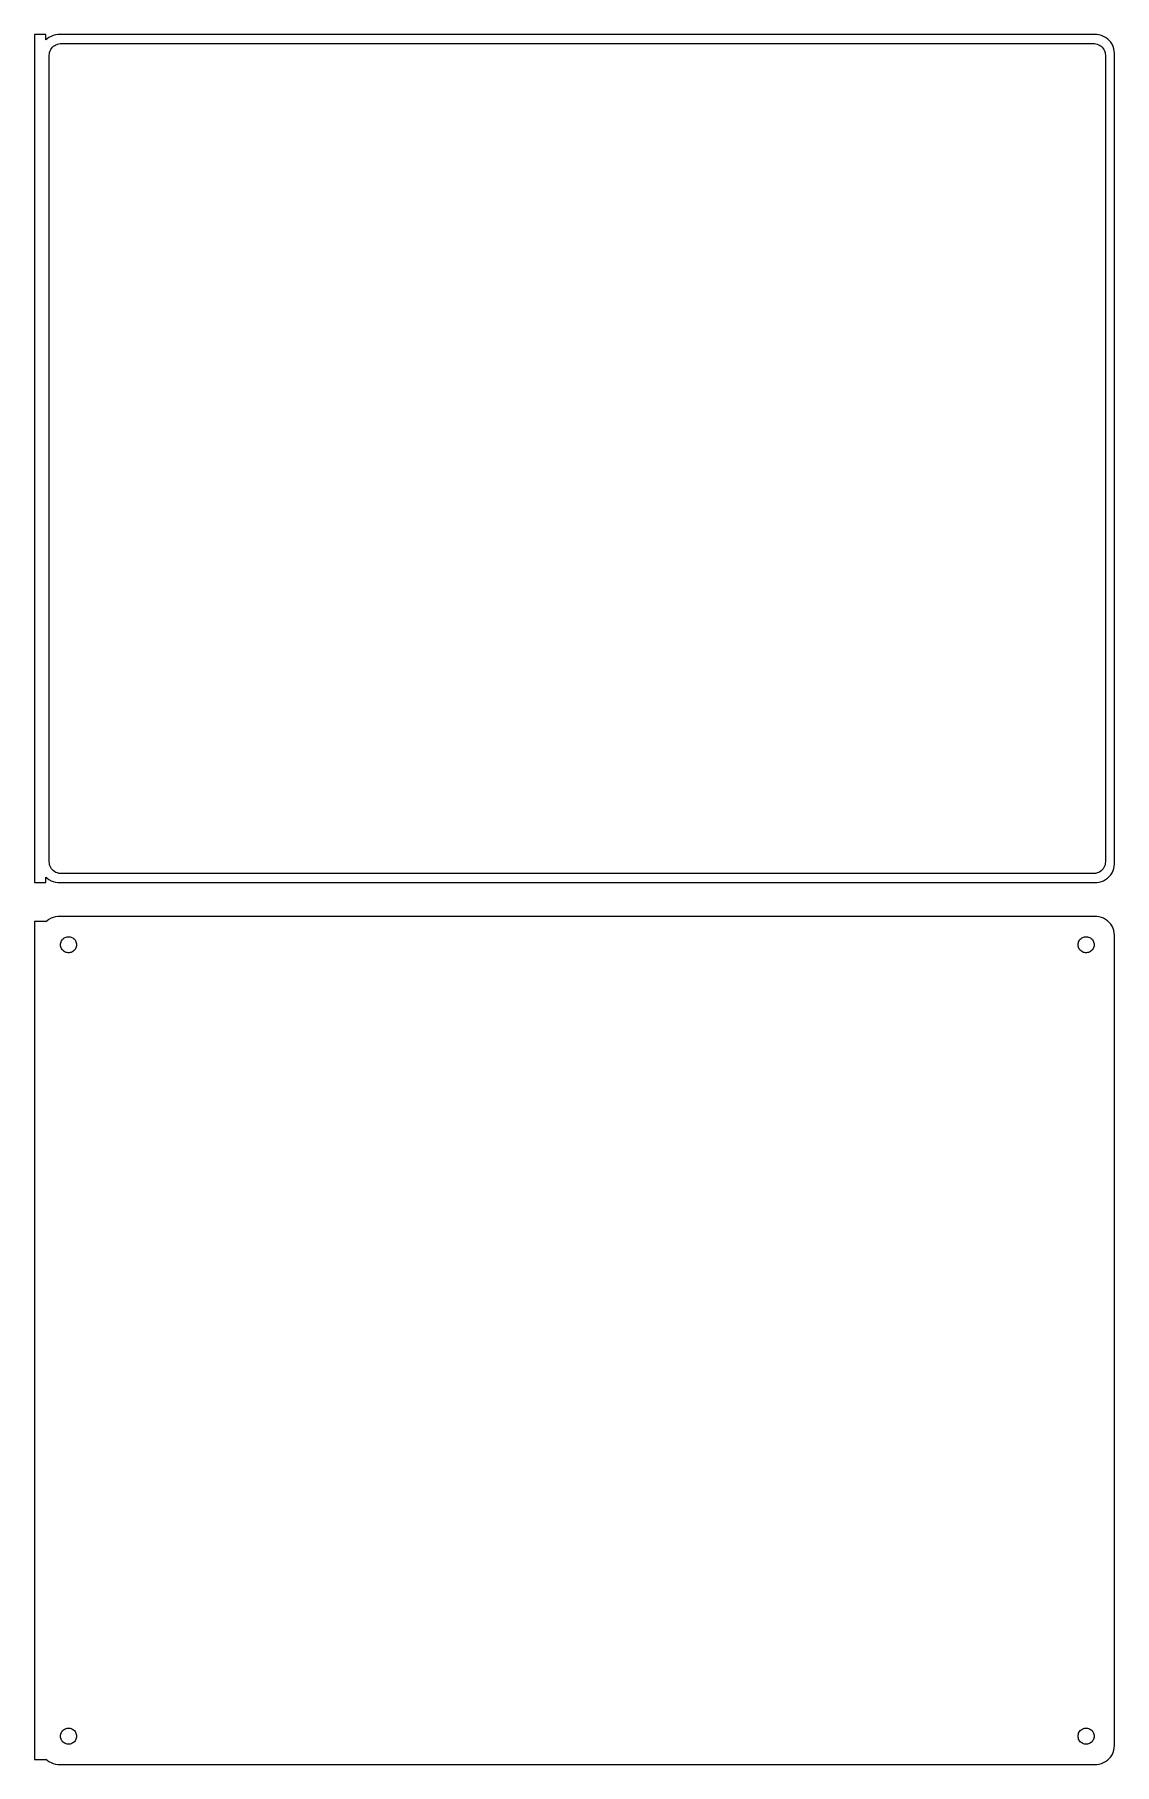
# Model space of a CAD drawing. Header units: metres. Extents: x -144 to 142, y 356 to 814.
import ezdxf

# ---------------------------------------------------------------- set-up
doc = ezdxf.new("R2010")
doc.units = ezdxf.units.M

msp = doc.modelspace()

# ---------------------------------------------------------------- linework, layer by layer
for p, q in [((-141, 814.479), (-144, 814.479)), ((-144, 814.479), (-144, 589.521)), ((-141, 813.059), (-141, 814.479)), ((-140.687, 813.353), (-141, 813.059)), ((-140.179, 813.722), (-140.687, 813.353)), ((-139.629, 814.024), (-140.179, 813.722)), ((-139.045, 814.255), (-139.629, 814.024)), ((-138.437, 814.411), (-139.045, 814.255)), ((-137.814, 814.49), (-138.437, 814.411)), ((137.814, 814.49), (-137.814, 814.49)), ((138.437, 814.411), (137.814, 814.49)), ((139.045, 814.255), (138.437, 814.411)), ((139.629, 814.024), (139.045, 814.255)), ((140.179, 813.722), (139.629, 814.024)), ((140.687, 813.353), (140.179, 813.722)), ((141.145, 812.923), (140.687, 813.353)), ((141.545, 812.439), (141.145, 812.923)), ((141.882, 811.909), (141.545, 812.439)), ((-140.113, 809), (-140.088, 809.39)), ((-140.113, 595), (-140.113, 809)), ((-140.088, 809.39), (-140.015, 809.774)), ((-140.015, 809.774), (-139.894, 810.146)), ((-139.894, 810.146), (-139.728, 810.5)), ((-139.728, 810.5), (-139.518, 810.83)), ((-139.518, 810.83), (-139.269, 811.131)), ((-139.269, 811.131), (-138.984, 811.399)), ((-138.984, 811.399), (-138.668, 811.628)), ((-138.668, 811.628), (-138.325, 811.817)), ((-138.325, 811.817), (-137.962, 811.961)), ((-137.962, 811.961), (-137.583, 812.058)), ((-137.583, 812.058), (-137.195, 812.107)), ((-137.195, 812.107), (137.195, 812.107)), ((137.195, 812.107), (137.583, 812.058)), ((137.583, 812.058), (137.962, 811.961)), ((137.962, 811.961), (138.325, 811.817)), ((138.325, 811.817), (138.668, 811.628)), ((138.668, 811.628), (138.984, 811.399)), ((138.984, 811.399), (139.269, 811.131)), ((139.269, 811.131), (139.518, 810.83)), ((139.518, 810.83), (139.728, 810.5)), ((139.728, 810.5), (139.894, 810.146)), ((139.894, 810.146), (140.015, 809.774)), ((140.015, 809.774), (140.088, 809.39)), ((140.088, 809.39), (140.113, 809)), ((140.113, 809), (140.113, 595)), ((142.149, 811.341), (141.882, 811.909)), ((142.343, 810.743), (142.149, 811.341)), ((142.461, 810.127), (142.343, 810.743)), ((142.5, 809.5), (142.461, 810.127)), ((142.5, 594.5), (142.5, 809.5)), ((-140.088, 594.61), (-140.113, 595)), ((-140.015, 594.226), (-140.088, 594.61)), ((-139.894, 593.854), (-140.015, 594.226)), ((-139.728, 593.5), (-139.894, 593.854)), ((-139.518, 593.17), (-139.728, 593.5)), ((-139.269, 592.869), (-139.518, 593.17)), ((-138.984, 592.601), (-139.269, 592.869)), ((-138.668, 592.372), (-138.984, 592.601)), ((-138.325, 592.183), (-138.668, 592.372)), ((-137.962, 592.039), (-138.325, 592.183)), ((138.325, 592.183), (137.962, 592.039)), ((138.668, 592.372), (138.325, 592.183)), ((138.984, 592.601), (138.668, 592.372)), ((139.269, 592.869), (138.984, 592.601)), ((139.518, 593.17), (139.269, 592.869)), ((139.728, 593.5), (139.518, 593.17)), ((139.894, 593.854), (139.728, 593.5)), ((140.015, 594.226), (139.894, 593.854)), ((140.088, 594.61), (140.015, 594.226)), ((140.113, 595), (140.088, 594.61)), ((141.545, 591.561), (141.882, 592.091)), ((141.882, 592.091), (142.149, 592.659)), ((142.149, 592.659), (142.343, 593.257)), ((142.343, 593.257), (142.461, 593.873)), ((142.461, 593.873), (142.5, 594.5)), ((-144, 589.521), (-141, 589.521)), ((-141, 589.521), (-141, 590.941)), ((-141, 590.941), (-140.687, 590.647)), ((-140.687, 590.647), (-140.179, 590.278)), ((-140.179, 590.278), (-139.629, 589.976)), ((-139.629, 589.976), (-139.045, 589.745)), ((-139.045, 589.745), (-138.437, 589.589)), ((-138.437, 589.589), (-137.814, 589.51)), ((-137.583, 591.942), (-137.962, 592.039)), ((-137.814, 589.51), (137.814, 589.51)), ((-137.195, 591.893), (-137.583, 591.942)), ((137.195, 591.893), (-137.195, 591.893)), ((137.583, 591.942), (137.195, 591.893)), ((137.962, 592.039), (137.583, 591.942)), ((137.814, 589.51), (138.437, 589.589)), ((138.437, 589.589), (139.045, 589.745)), ((139.045, 589.745), (139.629, 589.976)), ((139.629, 589.976), (140.179, 590.278)), ((140.179, 590.278), (140.687, 590.647)), ((140.687, 590.647), (141.145, 591.077)), ((141.145, 591.077), (141.545, 591.561)), ((-141, 579.153), (-144, 579.153)), ((-144, 579.153), (-144, 356.847)), ((-140.687, 579.353), (-141, 579.059)), ((-141, 579.059), (-141, 579.153)), ((-140.179, 579.722), (-140.687, 579.353)), ((-139.629, 580.024), (-140.179, 579.722)), ((-139.045, 580.255), (-139.629, 580.024)), ((-138.437, 580.411), (-139.045, 580.255)), ((-137.814, 580.49), (-138.437, 580.411)), ((137.814, 580.49), (-137.814, 580.49)), ((138.437, 580.411), (137.814, 580.49)), ((139.045, 580.255), (138.437, 580.411)), ((139.629, 580.024), (139.045, 580.255)), ((140.179, 579.722), (139.629, 580.024)), ((140.687, 579.353), (140.179, 579.722)), ((141.145, 578.923), (140.687, 579.353)), ((141.545, 578.439), (141.145, 578.923)), ((141.882, 577.909), (141.545, 578.439)), ((-137.068, 573.531), (-136.985, 573.786)), ((-136.985, 573.786), (-136.871, 574.029)), ((-136.871, 574.029), (-136.727, 574.255)), ((-136.727, 574.255), (-136.557, 574.462)), ((-136.557, 574.462), (-136.361, 574.645)), ((-136.361, 574.645), (-136.144, 574.803)), ((-136.144, 574.803), (-135.909, 574.932)), ((-135.909, 574.932), (-135.66, 575.031)), ((-135.66, 575.031), (-135.4, 575.097)), ((-135.4, 575.097), (-135.134, 575.131)), ((-135.134, 575.131), (-134.866, 575.131)), ((-134.866, 575.131), (-134.6, 575.097)), ((-134.6, 575.097), (-134.34, 575.031)), ((-134.34, 575.031), (-134.091, 574.932)), ((-134.091, 574.932), (-133.856, 574.803)), ((-133.856, 574.803), (-133.639, 574.645)), ((-133.639, 574.645), (-133.443, 574.462)), ((-133.443, 574.462), (-133.273, 574.255)), ((-133.273, 574.255), (-133.129, 574.029)), ((-133.129, 574.029), (-133.015, 573.786)), ((-133.015, 573.786), (-132.932, 573.531)), ((132.932, 573.531), (133.015, 573.786)), ((133.015, 573.786), (133.129, 574.029)), ((133.129, 574.029), (133.273, 574.255)), ((133.273, 574.255), (133.443, 574.462)), ((133.443, 574.462), (133.639, 574.645)), ((133.639, 574.645), (133.856, 574.803)), ((133.856, 574.803), (134.091, 574.932)), ((134.091, 574.932), (134.34, 575.031)), ((134.34, 575.031), (134.6, 575.097)), ((134.6, 575.097), (134.866, 575.131)), ((134.866, 575.131), (135.134, 575.131)), ((135.134, 575.131), (135.4, 575.097)), ((135.4, 575.097), (135.66, 575.031)), ((135.66, 575.031), (135.909, 574.932)), ((135.909, 574.932), (136.144, 574.803)), ((136.144, 574.803), (136.361, 574.645)), ((136.361, 574.645), (136.557, 574.462)), ((136.557, 574.462), (136.727, 574.255)), ((136.727, 574.255), (136.871, 574.029)), ((136.871, 574.029), (136.985, 573.786)), ((136.985, 573.786), (137.068, 573.531)), ((142.149, 577.341), (141.882, 577.909)), ((142.343, 576.743), (142.149, 577.341)), ((142.461, 576.127), (142.343, 576.743)), ((142.5, 575.5), (142.461, 576.127)), ((142.5, 360.5), (142.5, 575.5)), ((-137.135, 573), (-137.118, 573.268)), ((-137.118, 572.732), (-137.135, 573)), ((-137.118, 573.268), (-137.068, 573.531)), ((-137.068, 572.469), (-137.118, 572.732)), ((-136.985, 572.214), (-137.068, 572.469)), ((-136.871, 571.971), (-136.985, 572.214)), ((-136.727, 571.745), (-136.871, 571.971)), ((-136.557, 571.538), (-136.727, 571.745)), ((-136.361, 571.355), (-136.557, 571.538)), ((-136.144, 571.197), (-136.361, 571.355)), ((-135.909, 571.068), (-136.144, 571.197)), ((-135.66, 570.969), (-135.909, 571.068)), ((-135.4, 570.903), (-135.66, 570.969)), ((-135.134, 570.869), (-135.4, 570.903)), ((-134.866, 570.869), (-135.134, 570.869)), ((-134.6, 570.903), (-134.866, 570.869)), ((-134.34, 570.969), (-134.6, 570.903)), ((-134.091, 571.068), (-134.34, 570.969)), ((-133.856, 571.197), (-134.091, 571.068)), ((-133.639, 571.355), (-133.856, 571.197)), ((-133.443, 571.538), (-133.639, 571.355)), ((-133.273, 571.745), (-133.443, 571.538)), ((-133.129, 571.971), (-133.273, 571.745)), ((-133.015, 572.214), (-133.129, 571.971)), ((-132.932, 572.469), (-133.015, 572.214)), ((-132.932, 573.531), (-132.882, 573.268)), ((-132.882, 572.732), (-132.932, 572.469)), ((-132.882, 573.268), (-132.865, 573)), ((-132.865, 573), (-132.882, 572.732)), ((132.865, 573), (132.882, 573.268)), ((132.882, 572.732), (132.865, 573)), ((132.882, 573.268), (132.932, 573.531)), ((132.932, 572.469), (132.882, 572.732)), ((133.015, 572.214), (132.932, 572.469)), ((133.129, 571.971), (133.015, 572.214)), ((133.273, 571.745), (133.129, 571.971)), ((133.443, 571.538), (133.273, 571.745)), ((133.639, 571.355), (133.443, 571.538)), ((133.856, 571.197), (133.639, 571.355)), ((134.091, 571.068), (133.856, 571.197)), ((134.34, 570.969), (134.091, 571.068)), ((134.6, 570.903), (134.34, 570.969)), ((134.866, 570.869), (134.6, 570.903)), ((135.134, 570.869), (134.866, 570.869)), ((135.4, 570.903), (135.134, 570.869)), ((135.66, 570.969), (135.4, 570.903)), ((135.909, 571.068), (135.66, 570.969)), ((136.144, 571.197), (135.909, 571.068)), ((136.361, 571.355), (136.144, 571.197)), ((136.557, 571.538), (136.361, 571.355)), ((136.727, 571.745), (136.557, 571.538)), ((136.871, 571.971), (136.727, 571.745)), ((136.985, 572.214), (136.871, 571.971)), ((137.068, 572.469), (136.985, 572.214)), ((137.068, 573.531), (137.118, 573.268)), ((137.118, 572.732), (137.068, 572.469)), ((137.118, 573.268), (137.135, 573)), ((137.135, 573), (137.118, 572.732)), ((-137.135, 363), (-137.118, 363.268)), ((-137.118, 362.732), (-137.135, 363)), ((-137.118, 363.268), (-137.068, 363.531)), ((-137.068, 362.469), (-137.118, 362.732)), ((-137.068, 363.531), (-136.985, 363.786)), ((-136.985, 363.786), (-136.871, 364.029)), ((-136.871, 364.029), (-136.727, 364.255)), ((-136.727, 364.255), (-136.557, 364.462)), ((-136.557, 364.462), (-136.361, 364.645)), ((-136.361, 364.645), (-136.144, 364.803)), ((-136.144, 364.803), (-135.909, 364.932)), ((-135.909, 364.932), (-135.66, 365.031)), ((-135.66, 365.031), (-135.4, 365.097)), ((-135.4, 365.097), (-135.134, 365.131)), ((-135.134, 365.131), (-134.866, 365.131)), ((-134.866, 365.131), (-134.6, 365.097)), ((-134.6, 365.097), (-134.34, 365.031)), ((-134.34, 365.031), (-134.091, 364.932)), ((-134.091, 364.932), (-133.856, 364.803)), ((-133.856, 364.803), (-133.639, 364.645)), ((-133.639, 364.645), (-133.443, 364.462)), ((-133.443, 364.462), (-133.273, 364.255)), ((-133.273, 364.255), (-133.129, 364.029)), ((-133.129, 364.029), (-133.015, 363.786)), ((-133.015, 363.786), (-132.932, 363.531)), ((-132.932, 363.531), (-132.882, 363.268)), ((-132.882, 362.732), (-132.932, 362.469)), ((-132.882, 363.268), (-132.865, 363)), ((-132.865, 363), (-132.882, 362.732)), ((132.865, 363), (132.882, 363.268)), ((132.882, 362.732), (132.865, 363)), ((132.882, 363.268), (132.932, 363.531)), ((132.932, 362.469), (132.882, 362.732)), ((132.932, 363.531), (133.015, 363.786)), ((133.015, 363.786), (133.129, 364.029)), ((133.129, 364.029), (133.273, 364.255)), ((133.273, 364.255), (133.443, 364.462)), ((133.443, 364.462), (133.639, 364.645)), ((133.639, 364.645), (133.856, 364.803)), ((133.856, 364.803), (134.091, 364.932)), ((134.091, 364.932), (134.34, 365.031)), ((134.34, 365.031), (134.6, 365.097)), ((134.6, 365.097), (134.866, 365.131)), ((134.866, 365.131), (135.134, 365.131)), ((135.134, 365.131), (135.4, 365.097)), ((135.4, 365.097), (135.66, 365.031)), ((135.66, 365.031), (135.909, 364.932)), ((135.909, 364.932), (136.144, 364.803)), ((136.144, 364.803), (136.361, 364.645)), ((136.361, 364.645), (136.557, 364.462)), ((136.557, 364.462), (136.727, 364.255)), ((136.727, 364.255), (136.871, 364.029)), ((136.871, 364.029), (136.985, 363.786)), ((136.985, 363.786), (137.068, 363.531)), ((137.068, 363.531), (137.118, 363.268)), ((137.118, 362.732), (137.068, 362.469)), ((137.118, 363.268), (137.135, 363)), ((137.135, 363), (137.118, 362.732)), ((-136.985, 362.214), (-137.068, 362.469)), ((-136.871, 361.971), (-136.985, 362.214)), ((-136.727, 361.745), (-136.871, 361.971)), ((-136.557, 361.538), (-136.727, 361.745)), ((-136.361, 361.355), (-136.557, 361.538)), ((-136.144, 361.197), (-136.361, 361.355)), ((-135.909, 361.068), (-136.144, 361.197)), ((-135.66, 360.969), (-135.909, 361.068)), ((-135.4, 360.903), (-135.66, 360.969)), ((-135.134, 360.869), (-135.4, 360.903)), ((-134.866, 360.869), (-135.134, 360.869)), ((-134.6, 360.903), (-134.866, 360.869)), ((-134.34, 360.969), (-134.6, 360.903)), ((-134.091, 361.068), (-134.34, 360.969)), ((-133.856, 361.197), (-134.091, 361.068)), ((-133.639, 361.355), (-133.856, 361.197)), ((-133.443, 361.538), (-133.639, 361.355)), ((-133.273, 361.745), (-133.443, 361.538)), ((-133.129, 361.971), (-133.273, 361.745)), ((-133.015, 362.214), (-133.129, 361.971)), ((-132.932, 362.469), (-133.015, 362.214)), ((133.015, 362.214), (132.932, 362.469)), ((133.129, 361.971), (133.015, 362.214)), ((133.273, 361.745), (133.129, 361.971)), ((133.443, 361.538), (133.273, 361.745)), ((133.639, 361.355), (133.443, 361.538)), ((133.856, 361.197), (133.639, 361.355)), ((134.091, 361.068), (133.856, 361.197)), ((134.34, 360.969), (134.091, 361.068)), ((134.6, 360.903), (134.34, 360.969)), ((134.866, 360.869), (134.6, 360.903)), ((135.134, 360.869), (134.866, 360.869)), ((135.4, 360.903), (135.134, 360.869)), ((135.66, 360.969), (135.4, 360.903)), ((135.909, 361.068), (135.66, 360.969)), ((136.144, 361.197), (135.909, 361.068)), ((136.361, 361.355), (136.144, 361.197)), ((136.557, 361.538), (136.361, 361.355)), ((136.727, 361.745), (136.557, 361.538)), ((136.871, 361.971), (136.727, 361.745)), ((136.985, 362.214), (136.871, 361.971)), ((137.068, 362.469), (136.985, 362.214)), ((141.545, 357.561), (141.882, 358.091)), ((141.882, 358.091), (142.149, 358.659)), ((142.149, 358.659), (142.343, 359.257)), ((142.343, 359.257), (142.461, 359.873)), ((142.461, 359.873), (142.5, 360.5)), ((-144, 356.847), (-141, 356.847)), ((-141, 356.847), (-141, 356.941)), ((-141, 356.941), (-140.687, 356.647)), ((-140.687, 356.647), (-140.179, 356.278)), ((-140.179, 356.278), (-139.629, 355.976)), ((-139.629, 355.976), (-139.045, 355.745)), ((-139.045, 355.745), (-138.437, 355.589)), ((-138.437, 355.589), (-137.814, 355.51)), ((-137.814, 355.51), (137.814, 355.51)), ((137.814, 355.51), (138.437, 355.589)), ((138.437, 355.589), (139.045, 355.745)), ((139.045, 355.745), (139.629, 355.976)), ((139.629, 355.976), (140.179, 356.278)), ((140.179, 356.278), (140.687, 356.647)), ((140.687, 356.647), (141.145, 357.077)), ((141.145, 357.077), (141.545, 357.561))]:
    msp.add_line(p, q)

doc.saveas('drawing.dxf')
